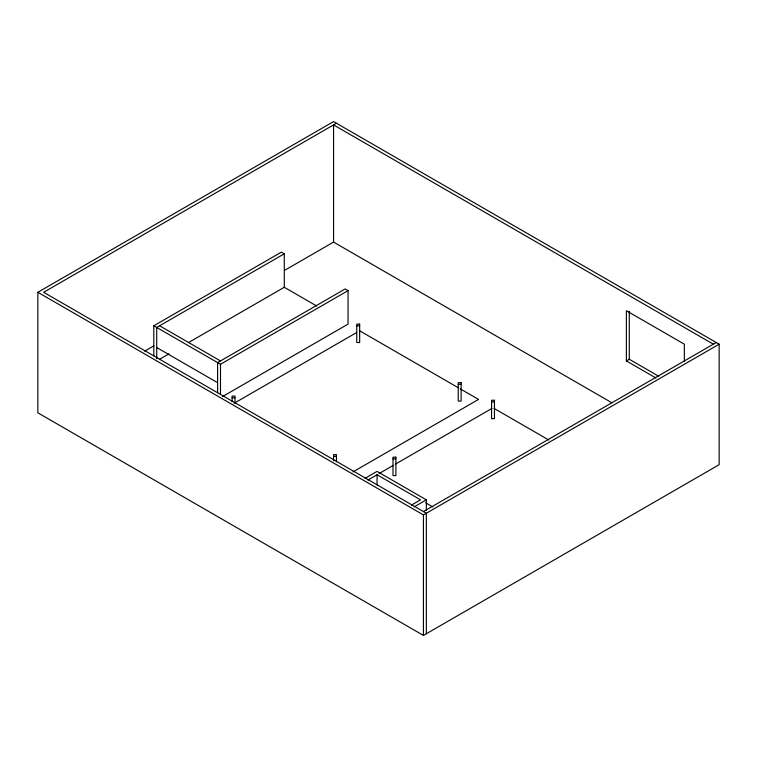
<?xml version="1.0" encoding="UTF-8"?>
<svg xmlns="http://www.w3.org/2000/svg" width="757" height="757" viewBox="0 0 757 757"><rect width="100%" height="100%" fill="white"/><g stroke="black" fill="none" stroke-linecap="round" stroke-linejoin="round"><path stroke-width="1.14" d="M37.85 292.297L333.563 121.574L719.15 344.189L719.15 464.703L423.437 635.426L37.85 412.811L37.85 292.297L423.437 514.911L719.15 344.189M336.458 123.24L43.651 292.297L426.333 513.237L426.333 633.76M153.813 355.79L153.813 325.775L281.377 252.128L284.282 253.803L284.282 287.282L188.351 342.666M284.282 253.803L156.718 327.45L156.718 358.695M144.71 351.116L153.898 345.817M284.566 270.372L333.563 242.089L612.006 402.847M159.774 359.159L168.962 353.86M153.813 325.775L220.495 364.268L348.059 290.622L348.059 324.1L222.539 396.573M234.093 403.292L356.594 332.569M352.961 471.914L478.519 399.422L460.237 388.861M364.912 478.405L377.052 471.393L426.333 499.847L426.333 510.237M367.883 480.033L377.052 474.743L420.542 499.847L411.373 505.146M379.087 473.57L393.328 465.347M395.362 464.173L492.003 408.383M684.356 361.505L684.356 344.189L626.38 310.711L626.38 360.928L629.275 359.253L658.779 376.286M414.202 506.859L426.333 499.847M423.437 511.571L716.254 342.514M356.755 325.775L359.66 325.775M458.231 384.357L461.127 384.357M232.096 397.747L234.992 397.747M491.567 401.939L494.463 401.939M333.563 456.329L336.458 456.329M392.997 458.846L395.892 458.846M713.349 344.189L333.563 124.914L333.563 242.089M626.38 360.928L655.874 377.961M348.059 290.622L345.164 288.947L217.6 362.603L217.6 392.732M284.282 287.282L316.748 306.027M359.66 330.8L458.203 387.688M494.028 408.383L548.825 440.016M159.613 325.775L220.495 360.928M156.718 347.539L217.6 382.682M425.756 502.866L432.862 506.963M629.275 311.373L629.275 359.253M423.437 514.911L423.437 635.426M377.052 474.743L377.052 485.133M336.458 461.912L336.458 454.654L333.563 454.654L333.563 460.795M234.992 403.33L234.992 396.072L232.096 396.072L232.096 401.655M220.495 364.268L220.495 394.283M359.66 324.1L356.755 324.1L356.755 342.514L359.66 342.514L359.66 324.1M461.127 382.682L458.231 382.682L458.231 401.096L461.127 401.096L461.127 382.682M494.463 400.264L491.567 400.264L491.567 418.668L494.463 418.668L494.463 400.264M395.892 457.171L392.997 457.171L392.997 475.585L395.892 475.585L395.892 457.171"/></g></svg>
